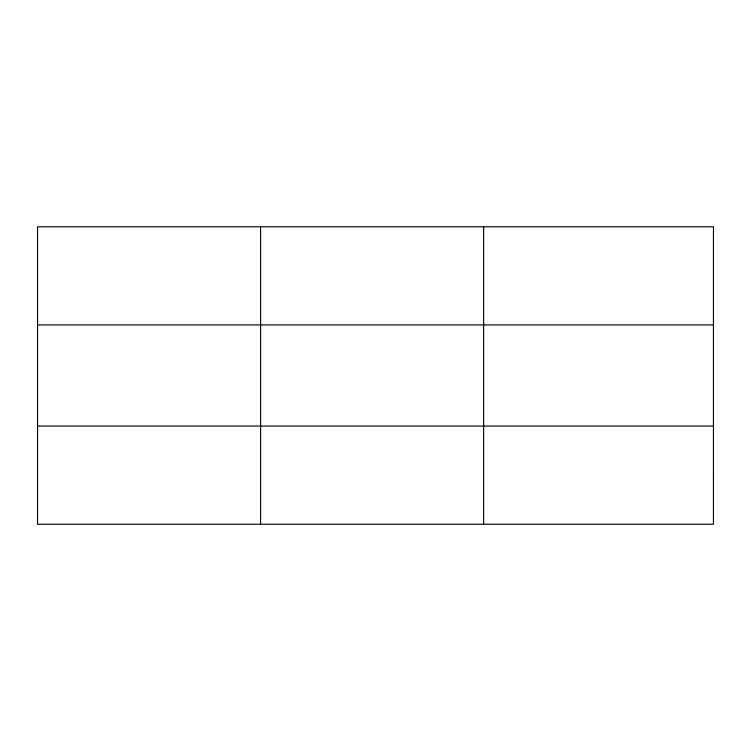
<?xml version="1.0" encoding="UTF-8"?>
<svg xmlns="http://www.w3.org/2000/svg" width="751" height="751" viewBox="0 0 751 751"><rect width="100%" height="100%" fill="white"/><g stroke="black" fill="none" stroke-linecap="round" stroke-linejoin="round"><path stroke-width="1.13" d="M260.597 226.774L260.597 524.226M483.644 226.774L483.644 524.226M37.55 324.93L713.45 324.93M37.55 426.07L713.45 426.07M713.45 475.148L713.45 524.226L37.55 524.226L37.55 226.774L713.45 226.774L713.45 475.148"/></g></svg>
